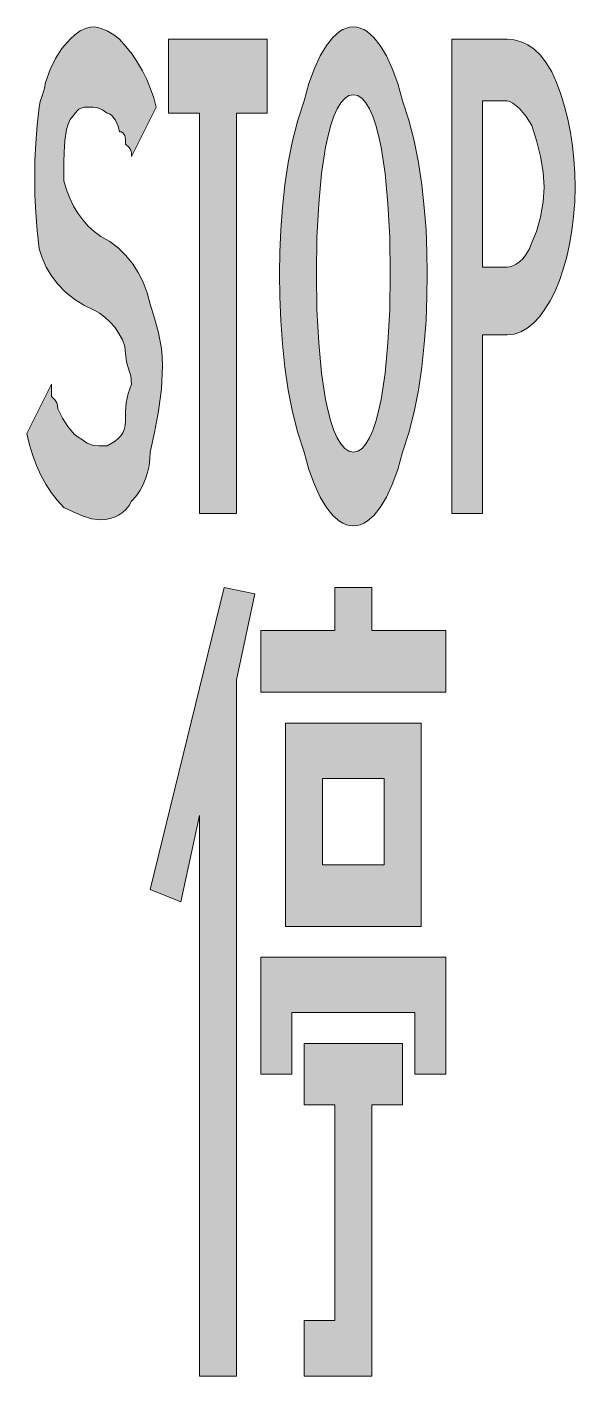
# Model space of a CAD drawing. Header units: metres. Extents: x 145 to 252, y 9 to 271.
import ezdxf

# ---------------------------------------------------------------- set-up
doc = ezdxf.new("R2010")
doc.units = ezdxf.units.M
doc.layers.add('FILL_WHITE_FFFFFF', color=7, linetype='Continuous', true_color=0xffffff)

msp = doc.modelspace()

# ---------------------------------------------------------------- hatches: boundary and pattern name
at = {"layer": 'FILL_WHITE_FFFFFF', "true_color": 0xffffff}
h = msp.add_hatch(color=7, dxfattribs=at)
h.dxf.hatch_style = 1
h.paths.add_polyline_path([(156.11, 217.16), (154.2, 218.36), (152.51, 219.74), (151.05, 221.25), (149.81, 222.88), (148.8, 224.59), (148.01, 226.35), (147.45, 228.15), (147.06, 231.7), (146.77, 235.16), (146.61, 238.57), (146.55, 241.95), (146.61, 245.33), (146.77, 248.74), (147.06, 252.2), (147.45, 255.75), (147.64, 256.84), (148.05, 258.15), (148.46, 259.46), (148.65, 260.55), (149.57, 263.04), (150.6, 265.2), (151.86, 267.13), (153.45, 268.95), (154.37, 269.83), (155.4, 270.6), (156.66, 271.14), (157.4, 271.3), (158.25, 271.35), (159.34, 271.14), (160.65, 270.6), (161.96, 269.83), (163.05, 268.95), (164.34, 267.55), (165.52, 266.04), (166.59, 264.46), (167.55, 262.8), (168.39, 261.09), (169.13, 259.33), (169.74, 257.55), (170.25, 255.75), (165.45, 246.15), (165.43, 246.86), (165.3, 247.35), (164.94, 247.84), (164.25, 248.55), (164.23, 249.43), (164.1, 250.2), (163.74, 250.74), (163.45, 250.9), (163.05, 250.95), (162.84, 252.02), (162.3, 253.2), (161.53, 254.16), (161.1, 254.44), (160.65, 254.55), (159.75, 255.24), (158.85, 255.6), (157.95, 255.73), (157.05, 255.75), (156.26, 255.7), (155.64, 255.54), (155.17, 255.31), (154.8, 255), (153.45, 253.35), (153.05, 252.4), (152.76, 251.36), (152.4, 249.15), (152.27, 246.94), (152.25, 244.95), (152.25, 241.35), (152.76, 239.61), (153.37, 237.97), (154.11, 236.46), (154.95, 235.05), (155.91, 233.76), (156.98, 232.57), (158.16, 231.51), (159.45, 230.55), (161.19, 229.54), (162.81, 228.32), (164.28, 226.9), (165.6, 225.3), (166.75, 223.53), (167.72, 221.61), (168.49, 219.54), (169.05, 217.35), (169.93, 214.63), (170.7, 211.8), (171.24, 208.74), (171.4, 207.1), (171.45, 205.35), (171.24, 200.87), (170.7, 196.5), (169.93, 192.36), (169.05, 188.55), (168.99, 187.2), (168.83, 185.87), (168.54, 184.56), (168.15, 183.3), (167.64, 182.09), (167.02, 180.96), (166.29, 179.9), (165.45, 178.95), (164.95, 178.11), (164.34, 177.37), (163.66, 176.76), (162.9, 176.25), (162.09, 175.86), (161.23, 175.57), (160.35, 175.41), (159.45, 175.35), (157.65, 175.56), (155.85, 176.1), (154.05, 176.87), (152.25, 177.75), (150.96, 179.16), (149.78, 180.67), (148.71, 182.31), (147.75, 184.05), (146.91, 185.91), (146.18, 187.87), (145.56, 189.96), (145.05, 192.15), (149.85, 201.75), (149.85, 199.35), (150.54, 198.64), (150.9, 198.15), (151.03, 197.66), (151.05, 196.95), (151.97, 195.17), (153, 193.5), (154.26, 192.06), (155, 191.45), (155.85, 190.95), (156.77, 190.26), (157.8, 189.9), (159.06, 189.77), (160.65, 189.75), (162.22, 190.67), (162.84, 191.16), (163.35, 191.7), (163.74, 192.29), (164.02, 192.96), (164.19, 193.7), (164.25, 194.55), (164.27, 196.35), (164.4, 198.15), (164.76, 199.95), (165.45, 201.75), (165.26, 203.36), (164.85, 204.75), (164.44, 206.14), (164.25, 207.75), (164.09, 209.1), (163.65, 210.41), (162.98, 211.67), (162.15, 212.85), (161.2, 213.91), (160.2, 214.84), (159.2, 215.59), (158.25, 216.15), (156.11, 217.16)])
h = msp.add_hatch(color=7, dxfattribs=at)
h.dxf.hatch_style = 1
h.paths.add_polyline_path([(222.81, 214.2), (222.48, 209.6), (222, 205.05), (221.35, 200.62), (220.52, 196.35), (219.49, 192.31), (218.25, 188.55), (217.3, 185.17), (216.24, 182.25), (215.11, 179.77), (213.9, 177.75), (212.64, 176.17), (211.33, 175.05), (210.67, 174.66), (210, 174.37), (209.32, 174.21), (208.65, 174.15), (207.98, 174.21), (207.3, 174.37), (206.63, 174.66), (205.97, 175.05), (204.66, 176.17), (203.4, 177.75), (202.19, 179.77), (201.06, 182.25), (200, 185.17), (199.05, 188.55), (197.81, 192.31), (196.78, 196.35), (195.95, 200.62), (195.3, 205.05), (194.82, 209.6), (194.49, 214.2), (194.31, 218.8), (194.25, 223.35), (194.31, 227.5), (194.49, 231.81), (194.82, 236.2), (195.3, 240.6), (195.95, 244.95), (196.78, 249.17), (197.81, 253.19), (199.05, 256.95), (200, 260.32), (201.06, 263.25), (202.19, 265.72), (203.4, 267.75), (204.66, 269.32), (205.97, 270.45), (206.63, 270.84), (207.3, 271.12), (207.98, 271.29), (208.65, 271.35), (209.32, 271.29), (210, 271.12), (210.67, 270.84), (211.33, 270.45), (212.64, 269.32), (213.9, 267.75), (215.11, 265.72), (216.24, 263.25), (217.3, 260.32), (218.25, 256.95), (219.49, 253.19), (220.52, 249.17), (221.35, 244.95), (222, 240.6), (222.48, 236.2), (222.81, 231.81), (222.99, 227.5), (223.05, 223.35), (222.99, 218.8), (222.81, 214.2)])
h.paths.add_polyline_path([(215.4, 236.89), (214.84, 242.8), (214.05, 247.95), (213.57, 250.2), (213.04, 252.2), (212.45, 253.95), (211.8, 255.41), (211.1, 256.58), (210.34, 257.44), (209.52, 257.97), (208.65, 258.15), (207.78, 257.97), (206.96, 257.44), (206.2, 256.58), (205.5, 255.41), (204.85, 253.95), (204.26, 252.2), (203.73, 250.2), (203.25, 247.95), (202.46, 242.8), (201.9, 236.89), (201.56, 230.36), (201.45, 223.35), (201.56, 216.34), (201.9, 209.81), (202.46, 203.9), (203.25, 198.75), (203.73, 196.5), (204.26, 194.5), (204.85, 192.75), (205.5, 191.29), (206.2, 190.12), (206.96, 189.26), (207.78, 188.73), (208.65, 188.55), (209.52, 188.73), (210.34, 189.26), (211.1, 190.12), (211.8, 191.29), (212.45, 192.75), (213.04, 194.5), (213.57, 196.5), (214.05, 198.75), (214.84, 203.9), (215.4, 209.81), (215.74, 216.34), (215.85, 223.35), (215.74, 230.36), (215.4, 236.89)], flags=16)
h = msp.add_hatch(color=7, dxfattribs=at)
h.dxf.hatch_style = 1
h.paths.add_polyline_path([(178.65, 176.55), (178.65, 254.55), (172.65, 254.55), (172.65, 268.95), (191.85, 268.95), (191.85, 254.55), (185.85, 254.55), (185.85, 176.55), (178.65, 176.55)])
h = msp.add_hatch(color=7, dxfattribs=at)
h.dxf.hatch_style = 1
h.paths.add_polyline_path([(240, 268.84), (241.33, 268.48), (242.64, 267.87), (243.9, 267), (245.11, 265.84), (246.24, 264.39), (247.3, 262.63), (248.25, 260.55), (249.09, 258.25), (249.82, 255.84), (250.44, 253.36), (250.95, 250.8), (251.34, 248.19), (251.62, 245.53), (251.79, 242.85), (251.85, 240.15), (251.78, 237.26), (251.58, 234.43), (251.25, 231.7), (250.8, 229.07), (250.24, 226.56), (249.57, 224.18), (248.81, 221.96), (247.95, 219.9), (247.01, 218.03), (245.99, 216.35), (244.9, 214.89), (243.75, 213.66), (242.54, 212.67), (241.28, 211.95), (239.98, 211.5), (238.65, 211.35), (233.85, 211.35), (233.85, 176.55), (227.85, 176.55), (227.85, 268.95), (238.65, 268.95), (240, 268.84)])
h.paths.add_polyline_path([(239.74, 224.79), (240.38, 225.12), (241.05, 225.6), (241.72, 226.25), (242.36, 227.08), (242.95, 228.11), (243.45, 229.35), (244.33, 231.54), (245.1, 234.3), (245.64, 237.28), (245.85, 240.15), (245.64, 243.04), (245.1, 246.15), (244.33, 249.26), (243.45, 252.15), (242.36, 253.91), (241.05, 255.45), (239.74, 256.54), (239.15, 256.84), (238.65, 256.95), (233.85, 256.95), (233.85, 224.55), (238.65, 224.55), (239.15, 224.61), (239.74, 224.79)], flags=16)
h = msp.add_hatch(color=7, dxfattribs=at)
h.dxf.hatch_style = 1
h.paths.add_polyline_path([(178.65, 8.55), (178.65, 117.75), (175.05, 100.95), (169.05, 103.35), (183.45, 162.15), (189.45, 160.95), (185.85, 144.15), (185.85, 8.55), (178.65, 8.55)])
h = msp.add_hatch(color=7, dxfattribs=at)
h.dxf.hatch_style = 1
h.paths.add_polyline_path([(226.65, 153.75), (226.65, 141.75), (190.65, 141.75), (190.65, 153.75), (205.05, 153.75), (205.05, 162.15), (212.25, 162.15), (212.25, 153.75), (226.65, 153.75)])
h = msp.add_hatch(color=7, dxfattribs=at)
h.dxf.hatch_style = 1
h.paths.add_polyline_path([(221.85, 96.15), (195.45, 96.15), (195.45, 135.75), (221.85, 135.75), (221.85, 96.15)])
h.paths.add_polyline_path([(214.65, 108.15), (214.65, 124.95), (202.65, 124.95), (202.65, 108.15), (214.65, 108.15)], flags=16)
h = msp.add_hatch(color=7, dxfattribs=at)
h.dxf.hatch_style = 1
h.paths.add_polyline_path([(220.65, 79.35), (196.65, 79.35), (196.65, 67.35), (190.65, 67.35), (190.65, 90.15), (226.65, 90.15), (226.65, 67.35), (220.65, 67.35), (220.65, 79.35)])
h = msp.add_hatch(color=7, dxfattribs=at)
h.dxf.hatch_style = 1
h.paths.add_polyline_path([(218.25, 73.35), (218.25, 61.35), (212.25, 61.35), (212.25, 8.55), (199.05, 8.55), (199.05, 19.35), (205.05, 19.35), (205.05, 61.35), (199.05, 61.35), (199.05, 73.35), (218.25, 73.35)])

# ---------------------------------------------------------------- linework, layer by layer
at = {"layer": 'FILL_WHITE_FFFFFF', "lineweight": 0, "true_color": 0xffffff}
for points in [[(156.11, 217.16), (154.2, 218.36), (152.51, 219.74), (151.05, 221.25), (149.81, 222.88), (148.8, 224.59), (148.01, 226.35), (147.45, 228.15), (147.06, 231.7), (146.77, 235.16), (146.61, 238.57), (146.55, 241.95), (146.61, 245.33), (146.77, 248.74), (147.06, 252.2), (147.45, 255.75), (147.64, 256.84), (148.05, 258.15), (148.46, 259.46), (148.65, 260.55), (149.57, 263.04), (150.6, 265.2), (151.86, 267.13), (153.45, 268.95), (154.37, 269.83), (155.4, 270.6), (156.66, 271.14), (157.4, 271.3), (158.25, 271.35), (159.34, 271.14), (160.65, 270.6), (161.96, 269.83), (163.05, 268.95), (164.34, 267.55), (165.52, 266.04), (166.59, 264.46), (167.55, 262.8), (168.39, 261.09), (169.13, 259.33), (169.74, 257.55), (170.25, 255.75), (165.45, 246.15), (165.43, 246.86), (165.3, 247.35), (164.94, 247.84), (164.25, 248.55), (164.23, 249.43), (164.1, 250.2), (163.74, 250.74), (163.45, 250.9), (163.05, 250.95), (162.84, 252.02), (162.3, 253.2), (161.53, 254.16), (161.1, 254.44), (160.65, 254.55), (159.75, 255.24), (158.85, 255.6), (157.95, 255.73), (157.05, 255.75), (156.26, 255.7), (155.64, 255.54), (155.17, 255.31), (154.8, 255), (153.45, 253.35), (153.05, 252.4), (152.76, 251.36), (152.4, 249.15), (152.27, 246.94), (152.25, 244.95), (152.25, 241.35), (152.76, 239.61), (153.37, 237.97), (154.11, 236.46), (154.95, 235.05), (155.91, 233.76), (156.98, 232.57), (158.16, 231.51), (159.45, 230.55), (161.19, 229.54), (162.81, 228.32), (164.28, 226.9), (165.6, 225.3), (166.75, 223.53), (167.72, 221.61), (168.49, 219.54), (169.05, 217.35), (169.93, 214.63), (170.7, 211.8), (171.24, 208.74), (171.4, 207.1), (171.45, 205.35), (171.24, 200.87), (170.7, 196.5), (169.93, 192.36), (169.05, 188.55), (168.99, 187.2), (168.83, 185.87), (168.54, 184.56), (168.15, 183.3), (167.64, 182.09), (167.02, 180.96), (166.29, 179.9), (165.45, 178.95), (164.95, 178.11), (164.34, 177.37), (163.66, 176.76), (162.9, 176.25), (162.09, 175.86), (161.23, 175.57), (160.35, 175.41), (159.45, 175.35), (157.65, 175.56), (155.85, 176.1), (154.05, 176.87), (152.25, 177.75), (150.96, 179.16), (149.78, 180.67), (148.71, 182.31), (147.75, 184.05), (146.91, 185.91), (146.18, 187.87), (145.56, 189.96), (145.05, 192.15), (149.85, 201.75), (149.85, 199.35), (150.54, 198.64), (150.9, 198.15), (151.03, 197.66), (151.05, 196.95), (151.97, 195.17), (153, 193.5), (154.26, 192.06), (155, 191.45), (155.85, 190.95), (156.77, 190.26), (157.8, 189.9), (159.06, 189.77), (160.65, 189.75), (162.22, 190.67), (162.84, 191.16), (163.35, 191.7), (163.74, 192.29), (164.02, 192.96), (164.19, 193.7), (164.25, 194.55), (164.27, 196.35), (164.4, 198.15), (164.76, 199.95), (165.45, 201.75), (165.26, 203.36), (164.85, 204.75), (164.44, 206.14), (164.25, 207.75), (164.09, 209.1), (163.65, 210.41), (162.98, 211.67), (162.15, 212.85), (161.2, 213.91), (160.2, 214.84), (159.2, 215.59), (158.25, 216.15)], [(222.81, 214.2), (222.48, 209.6), (222, 205.05), (221.35, 200.62), (220.52, 196.35), (219.49, 192.31), (218.25, 188.55), (217.3, 185.17), (216.24, 182.25), (215.11, 179.77), (213.9, 177.75), (212.64, 176.17), (211.33, 175.05), (210.67, 174.66), (210, 174.37), (209.32, 174.21), (208.65, 174.15), (207.98, 174.21), (207.3, 174.37), (206.63, 174.66), (205.97, 175.05), (204.66, 176.17), (203.4, 177.75), (202.19, 179.77), (201.06, 182.25), (200, 185.17), (199.05, 188.55), (197.81, 192.31), (196.78, 196.35), (195.95, 200.62), (195.3, 205.05), (194.82, 209.6), (194.49, 214.2), (194.31, 218.8), (194.25, 223.35), (194.31, 227.5), (194.49, 231.81), (194.82, 236.2), (195.3, 240.6), (195.95, 244.95), (196.78, 249.17), (197.81, 253.19), (199.05, 256.95), (200, 260.32), (201.06, 263.25), (202.19, 265.72), (203.4, 267.75), (204.66, 269.32), (205.97, 270.45), (206.63, 270.84), (207.3, 271.12), (207.98, 271.29), (208.65, 271.35), (209.32, 271.29), (210, 271.12), (210.67, 270.84), (211.33, 270.45), (212.64, 269.32), (213.9, 267.75), (215.11, 265.72), (216.24, 263.25), (217.3, 260.32), (218.25, 256.95), (219.49, 253.19), (220.52, 249.17), (221.35, 244.95), (222, 240.6), (222.48, 236.2), (222.81, 231.81), (222.99, 227.5), (223.05, 223.35), (222.99, 218.8)], [(178.65, 176.55), (178.65, 254.55), (172.65, 254.55), (172.65, 268.95), (191.85, 268.95), (191.85, 254.55), (185.85, 254.55), (185.85, 176.55)], [(240, 268.84), (241.33, 268.48), (242.64, 267.87), (243.9, 267), (245.11, 265.84), (246.24, 264.39), (247.3, 262.63), (248.25, 260.55), (249.09, 258.25), (249.82, 255.84), (250.44, 253.36), (250.95, 250.8), (251.34, 248.19), (251.62, 245.53), (251.79, 242.85), (251.85, 240.15), (251.78, 237.26), (251.58, 234.43), (251.25, 231.7), (250.8, 229.07), (250.24, 226.56), (249.57, 224.18), (248.81, 221.96), (247.95, 219.9), (247.01, 218.03), (245.99, 216.35), (244.9, 214.89), (243.75, 213.66), (242.54, 212.67), (241.28, 211.95), (239.98, 211.5), (238.65, 211.35), (233.85, 211.35), (233.85, 176.55), (227.85, 176.55), (227.85, 268.95), (238.65, 268.95)], [(215.4, 236.89), (214.84, 242.8), (214.05, 247.95), (213.57, 250.2), (213.04, 252.2), (212.45, 253.95), (211.8, 255.41), (211.1, 256.58), (210.34, 257.44), (209.52, 257.97), (208.65, 258.15), (207.78, 257.97), (206.96, 257.44), (206.2, 256.58), (205.5, 255.41), (204.85, 253.95), (204.26, 252.2), (203.73, 250.2), (203.25, 247.95), (202.46, 242.8), (201.9, 236.89), (201.56, 230.36), (201.45, 223.35), (201.56, 216.34), (201.9, 209.81), (202.46, 203.9), (203.25, 198.75), (203.73, 196.5), (204.26, 194.5), (204.85, 192.75), (205.5, 191.29), (206.2, 190.12), (206.96, 189.26), (207.78, 188.73), (208.65, 188.55), (209.52, 188.73), (210.34, 189.26), (211.1, 190.12), (211.8, 191.29), (212.45, 192.75), (213.04, 194.5), (213.57, 196.5), (214.05, 198.75), (214.84, 203.9), (215.4, 209.81), (215.74, 216.34), (215.85, 223.35), (215.74, 230.36)], [(239.74, 224.79), (240.38, 225.12), (241.05, 225.6), (241.72, 226.25), (242.36, 227.08), (242.95, 228.11), (243.45, 229.35), (244.33, 231.54), (245.1, 234.3), (245.64, 237.28), (245.85, 240.15), (245.64, 243.04), (245.1, 246.15), (244.33, 249.26), (243.45, 252.15), (242.36, 253.91), (241.05, 255.45), (239.74, 256.54), (239.15, 256.84), (238.65, 256.95), (233.85, 256.95), (233.85, 224.55), (238.65, 224.55), (239.15, 224.61)], [(178.65, 8.55), (178.65, 117.75), (175.05, 100.95), (169.05, 103.35), (183.45, 162.15), (189.45, 160.95), (185.85, 144.15), (185.85, 8.55)], [(226.65, 153.75), (226.65, 141.75), (190.65, 141.75), (190.65, 153.75), (205.05, 153.75), (205.05, 162.15), (212.25, 162.15), (212.25, 153.75)], [(221.85, 96.15), (195.45, 96.15), (195.45, 135.75), (221.85, 135.75)], [(214.65, 108.15), (214.65, 124.95), (202.65, 124.95), (202.65, 108.15)], [(220.65, 79.35), (196.65, 79.35), (196.65, 67.35), (190.65, 67.35), (190.65, 90.15), (226.65, 90.15), (226.65, 67.35), (220.65, 67.35)], [(218.25, 73.35), (218.25, 61.35), (212.25, 61.35), (212.25, 8.55), (199.05, 8.55), (199.05, 19.35), (205.05, 19.35), (205.05, 61.35), (199.05, 61.35), (199.05, 73.35)]]:
    msp.add_lwpolyline(points, close=True, dxfattribs=at)

doc.saveas('drawing.dxf')
